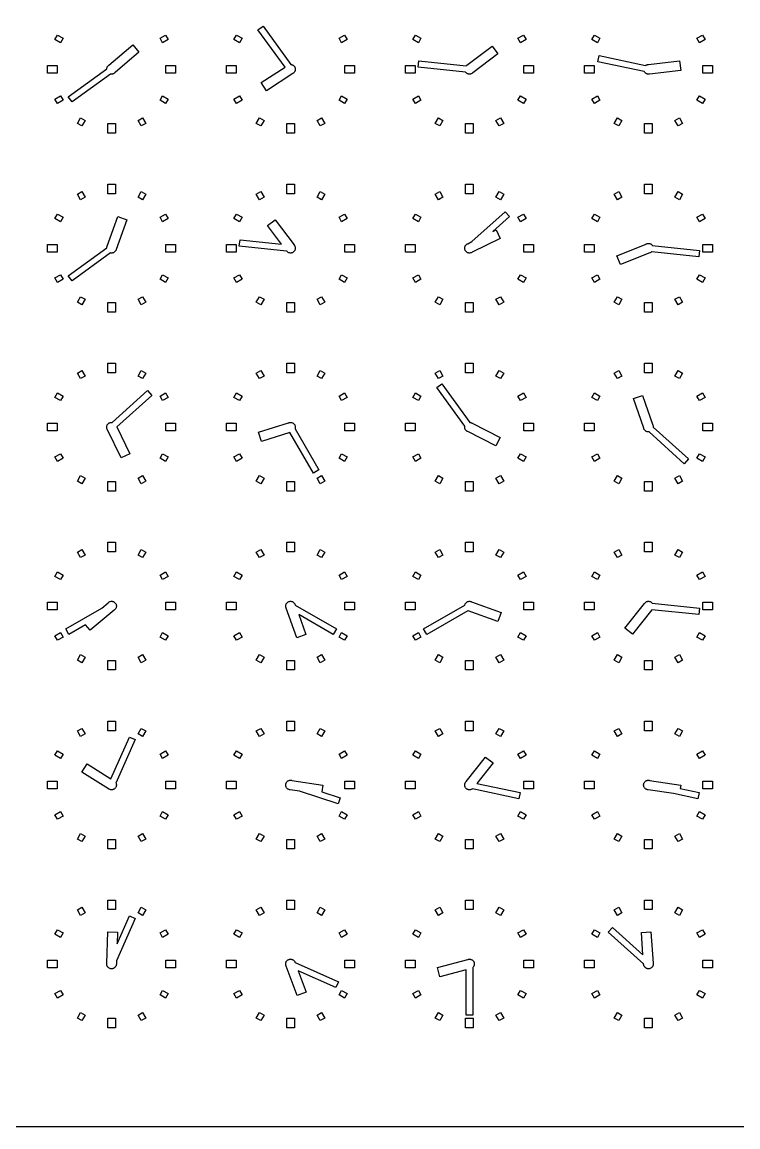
# Model space of a CAD drawing. Header units: millimetres. Extents: x -8 to 856, y -8 to 688.
# Drawn here: x 200 to 312, y -7.5 to 165.4 of the extents above; entities that cross this region are included whole.
import ezdxf

# ---------------------------------------------------------------- set-up
doc = ezdxf.new("R2010")
doc.units = ezdxf.units.MM

msp = doc.modelspace()

# ---------------------------------------------------------------- linework, layer by layer
for points in [[(-7.5, -7.5), (-7.5, 687.5), (855.5, 687.5), (855.5, -7.5)], [(241.14, 158.33), (236.89, 164.18), (237.7, 164.77), (242.07, 158.75), (242.07, 158.75), (242.15, 158.74), (242.22, 158.72), (242.29, 158.7), (242.36, 158.67), (242.42, 158.63), (242.48, 158.58), (242.53, 158.53), (242.58, 158.48), (242.63, 158.42), (242.67, 158.36), (242.7, 158.29), (242.72, 158.22), (242.74, 158.15), (242.75, 158.07), (242.75, 158), (242.75, 157.93), (242.74, 157.85), (242.72, 157.78), (242.7, 157.71), (242.67, 157.64), (242.63, 157.58), (242.58, 157.52), (242.53, 157.47), (242.48, 157.42), (242.42, 157.37), (242.36, 157.33), (242.34, 157.33), (238.22, 154.65), (237.4, 155.91), (241.14, 158.33)], [(206.41, 162.85), (206.01, 162.15), (205.14, 162.65), (205.54, 163.35), (206.41, 162.85)], [(221.99, 162.15), (221.59, 162.85), (222.46, 163.35), (222.86, 162.65), (221.99, 162.15)], [(234.41, 162.85), (234.01, 162.15), (233.14, 162.65), (233.54, 163.35), (234.41, 162.85)], [(249.99, 162.15), (249.59, 162.85), (250.46, 163.35), (250.86, 162.65), (249.99, 162.15)], [(262.41, 162.85), (262.01, 162.15), (261.14, 162.65), (261.54, 163.35), (262.41, 162.85)], [(277.99, 162.15), (277.59, 162.85), (278.46, 163.35), (278.86, 162.65), (277.99, 162.15)], [(290.41, 162.85), (290.01, 162.15), (289.14, 162.65), (289.54, 163.35), (290.41, 162.85)], [(305.99, 162.15), (305.59, 162.85), (306.46, 163.35), (306.86, 162.65), (305.99, 162.15)], [(213.25, 158.07), (213.25, 158.07), (213.26, 158.15), (213.28, 158.22), (213.3, 158.29), (213.33, 158.36), (213.37, 158.42), (213.42, 158.48), (213.47, 158.53), (213.52, 158.58), (213.58, 158.63), (217.31, 161.82), (218.29, 160.68), (214.55, 157.48), (214.53, 157.47), (214.48, 157.42), (214.42, 157.37), (214.36, 157.33), (214.29, 157.3), (214.22, 157.28), (214.15, 157.26), (214.07, 157.25), (214, 157.25), (213.93, 157.25), (213.85, 157.26), (213.84, 157.26), (207.82, 152.89), (207.23, 153.7), (213.25, 158.07)], [(270.48, 157.42), (270.42, 157.37), (270.36, 157.33), (270.29, 157.3), (270.22, 157.28), (270.15, 157.26), (270.07, 157.25), (270, 157.25), (269.93, 157.25), (269.85, 157.26), (269.78, 157.28), (269.71, 157.3), (269.64, 157.33), (269.58, 157.37), (269.52, 157.42), (269.47, 157.47), (269.42, 157.52), (269.39, 157.56), (261.99, 158.34), (262.1, 159.33), (269.49, 158.56), (269.52, 158.58), (269.58, 158.63), (269.61, 158.65), (273.54, 161.61), (274.44, 160.41), (270.51, 157.45), (270.48, 157.42)], [(298.15, 157.26), (298.07, 157.25), (298, 157.25), (297.93, 157.25), (297.85, 157.26), (297.78, 157.28), (297.71, 157.3), (297.64, 157.33), (297.58, 157.37), (297.52, 157.42), (297.47, 157.47), (297.42, 157.52), (297.37, 157.58), (297.34, 157.63), (290.07, 159.17), (290.28, 160.15), (297.55, 158.61), (297.58, 158.63), (297.64, 158.67), (297.71, 158.7), (297.78, 158.72), (297.85, 158.74), (297.93, 158.75), (298, 158.75), (298, 158.75), (302.88, 159.31), (303.05, 157.82), (298.17, 157.26), (298.15, 157.26)], [(205.5, 158.6), (205.5, 157.4), (204, 157.4), (204, 158.6), (205.5, 158.6)], [(222.5, 157.4), (222.5, 158.6), (224, 158.6), (224, 157.4), (222.5, 157.4)], [(233.5, 158.6), (233.5, 157.4), (232, 157.4), (232, 158.6), (233.5, 158.6)], [(250.5, 157.4), (250.5, 158.6), (252, 158.6), (252, 157.4), (250.5, 157.4)], [(261.5, 158.6), (261.5, 157.4), (260, 157.4), (260, 158.6), (261.5, 158.6)], [(278.5, 157.4), (278.5, 158.6), (280, 158.6), (280, 157.4), (278.5, 157.4)], [(289.5, 158.6), (289.5, 157.4), (288, 157.4), (288, 158.6), (289.5, 158.6)], [(306.5, 157.4), (306.5, 158.6), (308, 158.6), (308, 157.4), (306.5, 157.4)], [(206.01, 153.85), (206.41, 153.15), (205.54, 152.65), (205.14, 153.35), (206.01, 153.85)], [(221.59, 153.15), (221.99, 153.85), (222.86, 153.35), (222.46, 152.65), (221.59, 153.15)], [(234.01, 153.85), (234.41, 153.15), (233.54, 152.65), (233.14, 153.35), (234.01, 153.85)], [(249.59, 153.15), (249.99, 153.85), (250.86, 153.35), (250.46, 152.65), (249.59, 153.15)], [(262.01, 153.85), (262.41, 153.15), (261.54, 152.65), (261.14, 153.35), (262.01, 153.85)], [(277.59, 153.15), (277.99, 153.85), (278.86, 153.35), (278.46, 152.65), (277.59, 153.15)], [(290.01, 153.85), (290.41, 153.15), (289.54, 152.65), (289.14, 153.35), (290.01, 153.85)], [(305.59, 153.15), (305.99, 153.85), (306.86, 153.35), (306.46, 152.65), (305.59, 153.15)], [(208.65, 149.54), (209.15, 150.41), (209.85, 150.01), (209.35, 149.14), (208.65, 149.54)], [(213.4, 149.5), (214.6, 149.5), (214.6, 148), (213.4, 148), (213.4, 149.5)], [(218.15, 150.01), (218.85, 150.41), (219.35, 149.54), (218.65, 149.14), (218.15, 150.01)], [(236.65, 149.54), (237.15, 150.41), (237.85, 150.01), (237.35, 149.14), (236.65, 149.54)], [(241.4, 149.5), (242.6, 149.5), (242.6, 148), (241.4, 148), (241.4, 149.5)], [(246.15, 150.01), (246.85, 150.41), (247.35, 149.54), (246.65, 149.14), (246.15, 150.01)], [(264.65, 149.54), (265.15, 150.41), (265.85, 150.01), (265.35, 149.14), (264.65, 149.54)], [(269.4, 149.5), (270.6, 149.5), (270.6, 148), (269.4, 148), (269.4, 149.5)], [(274.15, 150.01), (274.85, 150.41), (275.35, 149.54), (274.65, 149.14), (274.15, 150.01)], [(292.65, 149.54), (293.15, 150.41), (293.85, 150.01), (293.35, 149.14), (292.65, 149.54)], [(297.4, 149.5), (298.6, 149.5), (298.6, 148), (297.4, 148), (297.4, 149.5)], [(302.15, 150.01), (302.85, 150.41), (303.35, 149.54), (302.65, 149.14), (302.15, 150.01)], [(209.85, 137.99), (209.15, 137.59), (208.65, 138.46), (209.35, 138.86), (209.85, 137.99)], [(214.6, 138.5), (213.4, 138.5), (213.4, 140), (214.6, 140), (214.6, 138.5)], [(218.85, 137.59), (218.15, 137.99), (218.65, 138.86), (219.35, 138.46), (218.85, 137.59)], [(237.85, 137.99), (237.15, 137.59), (236.65, 138.46), (237.35, 138.86), (237.85, 137.99)], [(242.6, 138.5), (241.4, 138.5), (241.4, 140), (242.6, 140), (242.6, 138.5)], [(246.85, 137.59), (246.15, 137.99), (246.65, 138.86), (247.35, 138.46), (246.85, 137.59)], [(265.85, 137.99), (265.15, 137.59), (264.65, 138.46), (265.35, 138.86), (265.85, 137.99)], [(270.6, 138.5), (269.4, 138.5), (269.4, 140), (270.6, 140), (270.6, 138.5)], [(274.85, 137.59), (274.15, 137.99), (274.65, 138.86), (275.35, 138.46), (274.85, 137.59)], [(293.85, 137.99), (293.15, 137.59), (292.65, 138.46), (293.35, 138.86), (293.85, 137.99)], [(298.6, 138.5), (297.4, 138.5), (297.4, 140), (298.6, 140), (298.6, 138.5)], [(302.85, 137.59), (302.15, 137.99), (302.65, 138.86), (303.35, 138.46), (302.85, 137.59)], [(206.41, 134.85), (206.01, 134.15), (205.14, 134.65), (205.54, 135.35), (206.41, 134.85)], [(213.25, 130.07), (213.25, 130.07), (213.26, 130.15), (213.28, 130.22), (213.3, 130.29), (213.32, 130.32), (214.96, 134.96), (216.38, 134.46), (214.73, 129.82), (214.72, 129.78), (214.7, 129.71), (214.67, 129.64), (214.63, 129.58), (214.58, 129.52), (214.53, 129.47), (214.48, 129.42), (214.42, 129.37), (214.36, 129.33), (214.29, 129.3), (214.22, 129.28), (214.15, 129.26), (214.07, 129.25), (214, 129.25), (213.93, 129.25), (213.85, 129.26), (213.84, 129.26), (207.82, 124.89), (207.23, 125.7), (213.25, 130.07)], [(221.99, 134.15), (221.59, 134.85), (222.46, 135.35), (222.86, 134.65), (221.99, 134.15)], [(234.41, 134.85), (234.01, 134.15), (233.14, 134.65), (233.54, 135.35), (234.41, 134.85)], [(249.99, 134.15), (249.59, 134.85), (250.46, 135.35), (250.86, 134.65), (249.99, 134.15)], [(262.41, 134.85), (262.01, 134.15), (261.14, 134.65), (261.54, 135.35), (262.41, 134.85)], [(270.36, 129.33), (270.29, 129.3), (270.22, 129.28), (270.15, 129.26), (270.07, 129.25), (270, 129.25), (269.93, 129.25), (269.85, 129.26), (269.78, 129.28), (269.71, 129.3), (269.64, 129.33), (269.58, 129.37), (269.52, 129.42), (269.47, 129.47), (269.42, 129.52), (269.37, 129.58), (269.33, 129.64), (269.3, 129.71), (269.28, 129.78), (269.26, 129.85), (269.25, 129.93), (269.25, 130), (269.25, 130.07), (269.26, 130.15), (269.28, 130.22), (269.3, 130.29), (269.33, 130.36), (269.37, 130.42), (269.42, 130.48), (269.47, 130.53), (269.52, 130.58), (269.58, 130.63), (269.64, 130.67), (269.71, 130.7), (269.74, 130.71), (270.39, 131.03), (275.61, 135.72), (276.28, 134.98), (273.65, 132.62), (274.17, 132.87), (274.82, 131.52), (270.4, 129.36), (270.36, 129.33)], [(277.99, 134.15), (277.59, 134.85), (278.46, 135.35), (278.86, 134.65), (277.99, 134.15)], [(290.41, 134.85), (290.01, 134.15), (289.14, 134.65), (289.54, 135.35), (290.41, 134.85)], [(305.99, 134.15), (305.59, 134.85), (306.46, 135.35), (306.86, 134.65), (305.99, 134.15)], [(242.7, 129.71), (242.67, 129.64), (242.63, 129.58), (242.58, 129.52), (242.53, 129.47), (242.48, 129.42), (242.42, 129.37), (242.36, 129.33), (242.29, 129.3), (242.22, 129.28), (242.15, 129.26), (242.07, 129.25), (242, 129.25), (241.93, 129.25), (241.85, 129.26), (241.78, 129.28), (241.71, 129.3), (241.64, 129.33), (241.58, 129.37), (241.52, 129.42), (241.47, 129.47), (241.42, 129.52), (241.39, 129.56), (233.99, 130.34), (234.1, 131.33), (240.57, 130.65), (238.39, 133.54), (239.59, 134.44), (242.55, 130.51), (242.58, 130.48), (242.63, 130.42), (242.67, 130.36), (242.7, 130.29), (242.72, 130.22), (242.74, 130.15), (242.75, 130.07), (242.75, 130), (242.75, 129.93), (242.74, 129.85), (242.72, 129.78), (242.7, 129.71)], [(205.5, 130.6), (205.5, 129.4), (204, 129.4), (204, 130.6), (205.5, 130.6)], [(222.5, 129.4), (222.5, 130.6), (224, 130.6), (224, 129.4), (222.5, 129.4)], [(233.5, 130.6), (233.5, 129.4), (232, 129.4), (232, 130.6), (233.5, 130.6)], [(250.5, 129.4), (250.5, 130.6), (252, 130.6), (252, 129.4), (250.5, 129.4)], [(261.5, 130.6), (261.5, 129.4), (260, 129.4), (260, 130.6), (261.5, 130.6)], [(278.5, 129.4), (278.5, 130.6), (280, 130.6), (280, 129.4), (278.5, 129.4)], [(289.5, 130.6), (289.5, 129.4), (288, 129.4), (288, 130.6), (289.5, 130.6)], [(297.64, 130.66), (297.64, 130.67), (297.71, 130.7), (297.78, 130.72), (297.85, 130.74), (297.93, 130.75), (298, 130.75), (298.07, 130.75), (298.15, 130.74), (298.22, 130.72), (298.29, 130.7), (298.36, 130.67), (298.42, 130.63), (298.48, 130.58), (298.53, 130.53), (298.58, 130.48), (298.61, 130.44), (306.01, 129.66), (305.9, 128.67), (298.51, 129.44), (298.48, 129.42), (298.42, 129.37), (298.36, 129.33), (298.29, 129.3), (298.22, 129.28), (298.21, 129.27), (293.65, 127.43), (293.08, 128.82), (297.64, 130.66)], [(306.5, 129.4), (306.5, 130.6), (308, 130.6), (308, 129.4), (306.5, 129.4)], [(206.01, 125.85), (206.41, 125.15), (205.54, 124.65), (205.14, 125.35), (206.01, 125.85)], [(221.59, 125.15), (221.99, 125.85), (222.86, 125.35), (222.46, 124.65), (221.59, 125.15)], [(234.01, 125.85), (234.41, 125.15), (233.54, 124.65), (233.14, 125.35), (234.01, 125.85)], [(249.59, 125.15), (249.99, 125.85), (250.86, 125.35), (250.46, 124.65), (249.59, 125.15)], [(262.01, 125.85), (262.41, 125.15), (261.54, 124.65), (261.14, 125.35), (262.01, 125.85)], [(277.59, 125.15), (277.99, 125.85), (278.86, 125.35), (278.46, 124.65), (277.59, 125.15)], [(290.01, 125.85), (290.41, 125.15), (289.54, 124.65), (289.14, 125.35), (290.01, 125.85)], [(305.59, 125.15), (305.99, 125.85), (306.86, 125.35), (306.46, 124.65), (305.59, 125.15)], [(208.65, 121.54), (209.15, 122.41), (209.85, 122.01), (209.35, 121.14), (208.65, 121.54)], [(213.4, 121.5), (214.6, 121.5), (214.6, 120), (213.4, 120), (213.4, 121.5)], [(218.15, 122.01), (218.85, 122.41), (219.35, 121.54), (218.65, 121.14), (218.15, 122.01)], [(236.65, 121.54), (237.15, 122.41), (237.85, 122.01), (237.35, 121.14), (236.65, 121.54)], [(241.4, 121.5), (242.6, 121.5), (242.6, 120), (241.4, 120), (241.4, 121.5)], [(246.15, 122.01), (246.85, 122.41), (247.35, 121.54), (246.65, 121.14), (246.15, 122.01)], [(265.15, 122.41), (265.85, 122.01), (265.35, 121.14), (264.65, 121.54), (265.15, 122.41)], [(269.4, 120), (269.4, 121.5), (270.6, 121.5), (270.6, 120), (269.4, 120)], [(274.15, 122.01), (274.85, 122.41), (275.35, 121.54), (274.65, 121.14), (274.15, 122.01)], [(292.65, 121.54), (293.15, 122.41), (293.85, 122.01), (293.35, 121.14), (292.65, 121.54)], [(297.4, 121.5), (298.6, 121.5), (298.6, 120), (297.4, 120), (297.4, 121.5)], [(302.15, 122.01), (302.85, 122.41), (303.35, 121.54), (302.65, 121.14), (302.15, 122.01)], [(209.85, 109.99), (209.15, 109.59), (208.65, 110.46), (209.35, 110.86), (209.85, 109.99)], [(214.6, 110.5), (213.4, 110.5), (213.4, 112), (214.6, 112), (214.6, 110.5)], [(218.85, 109.59), (218.15, 109.99), (218.65, 110.86), (219.35, 110.46), (218.85, 109.59)], [(237.85, 109.99), (237.15, 109.59), (236.65, 110.46), (237.35, 110.86), (237.85, 109.99)], [(242.6, 110.5), (241.4, 110.5), (241.4, 112), (242.6, 112), (242.6, 110.5)], [(246.85, 109.59), (246.15, 109.99), (246.65, 110.86), (247.35, 110.46), (246.85, 109.59)], [(265.85, 109.99), (265.15, 109.59), (264.65, 110.46), (265.35, 110.86), (265.85, 109.99)], [(270.6, 110.5), (269.4, 110.5), (269.4, 112), (270.6, 112), (270.6, 110.5)], [(274.85, 109.59), (274.15, 109.99), (274.65, 110.86), (275.35, 110.46), (274.85, 109.59)], [(293.85, 109.99), (293.15, 109.59), (292.65, 110.46), (293.35, 110.86), (293.85, 109.99)], [(298.6, 110.5), (297.4, 110.5), (297.4, 112), (298.6, 112), (298.6, 110.5)], [(302.85, 109.59), (302.15, 109.99), (302.65, 110.86), (303.35, 110.46), (302.85, 109.59)], [(206.41, 106.85), (206.01, 106.15), (205.14, 106.65), (205.54, 107.35), (206.41, 106.85)], [(213.33, 101.64), (213.3, 101.71), (213.28, 101.78), (213.26, 101.85), (213.25, 101.93), (213.25, 102), (213.25, 102.07), (213.26, 102.15), (213.28, 102.22), (213.3, 102.29), (213.33, 102.36), (213.37, 102.42), (213.42, 102.48), (213.47, 102.53), (213.52, 102.58), (213.58, 102.63), (213.64, 102.67), (213.71, 102.7), (213.78, 102.72), (213.85, 102.74), (213.93, 102.75), (214, 102.75), (214.07, 102.75), (214.09, 102.75), (219.61, 107.72), (220.28, 106.98), (214.81, 102.05), (216.87, 97.83), (215.52, 97.18), (213.36, 101.6), (213.33, 101.64)], [(221.99, 106.15), (221.59, 106.85), (222.46, 107.35), (222.86, 106.65), (221.99, 106.15)], [(234.41, 106.85), (234.01, 106.15), (233.14, 106.65), (233.54, 107.35), (234.41, 106.85)], [(249.99, 106.15), (249.59, 106.85), (250.46, 107.35), (250.86, 106.65), (249.99, 106.15)], [(262.41, 106.85), (262.01, 106.15), (261.14, 106.65), (261.54, 107.35), (262.41, 106.85)], [(269.71, 101.3), (269.64, 101.33), (269.58, 101.37), (269.52, 101.42), (269.47, 101.47), (269.42, 101.52), (269.37, 101.58), (269.33, 101.64), (269.3, 101.71), (269.28, 101.78), (269.26, 101.85), (269.25, 101.93), (269.25, 102), (269.25, 102.07), (269.26, 102.15), (269.26, 102.16), (264.89, 108.18), (265.7, 108.77), (270.07, 102.75), (270.07, 102.75), (270.15, 102.74), (270.22, 102.72), (270.29, 102.7), (270.36, 102.67), (270.42, 102.63), (274.8, 100.4), (274.11, 99.06), (269.73, 101.3), (269.71, 101.3)], [(277.99, 106.15), (277.59, 106.85), (278.46, 107.35), (278.86, 106.65), (277.99, 106.15)], [(290.41, 106.85), (290.01, 106.15), (289.14, 106.65), (289.54, 107.35), (290.41, 106.85)], [(305.99, 106.15), (305.59, 106.85), (306.46, 107.35), (306.86, 106.65), (305.99, 106.15)], [(298.07, 101.25), (298, 101.25), (297.93, 101.25), (297.85, 101.26), (297.78, 101.28), (297.71, 101.3), (297.64, 101.33), (297.58, 101.37), (297.52, 101.42), (297.47, 101.47), (297.42, 101.52), (297.37, 101.58), (297.33, 101.64), (297.3, 101.71), (297.28, 101.78), (297.26, 101.83), (295.66, 106.48), (297.08, 106.97), (298.68, 102.32), (298.7, 102.29), (298.72, 102.22), (298.74, 102.15), (298.75, 102.07), (298.75, 102), (298.75, 101.99), (304.28, 97.02), (303.61, 96.28), (298.09, 101.25), (298.07, 101.25)], [(205.5, 102.6), (205.5, 101.4), (204, 101.4), (204, 102.6), (205.5, 102.6)], [(222.5, 101.4), (222.5, 102.6), (224, 102.6), (224, 101.4), (222.5, 101.4)], [(233.5, 102.6), (233.5, 101.4), (232, 101.4), (232, 102.6), (233.5, 102.6)], [(241.7, 102.69), (241.71, 102.7), (241.78, 102.72), (241.85, 102.74), (241.93, 102.75), (242, 102.75), (242.07, 102.75), (242.15, 102.74), (242.22, 102.72), (242.29, 102.7), (242.36, 102.67), (242.42, 102.63), (242.48, 102.58), (242.53, 102.53), (242.58, 102.48), (242.63, 102.42), (242.67, 102.36), (242.7, 102.29), (242.72, 102.22), (242.74, 102.15), (242.75, 102.07), (242.75, 102), (242.75, 101.93), (242.74, 101.85), (242.72, 101.78), (242.72, 101.76), (246.43, 95.32), (245.57, 94.82), (241.9, 101.18), (237.46, 99.78), (237.01, 101.21), (241.7, 102.69)], [(250.5, 101.4), (250.5, 102.6), (252, 102.6), (252, 101.4), (250.5, 101.4)], [(261.5, 102.6), (261.5, 101.4), (260, 101.4), (260, 102.6), (261.5, 102.6)], [(278.5, 101.4), (278.5, 102.6), (280, 102.6), (280, 101.4), (278.5, 101.4)], [(289.5, 102.6), (289.5, 101.4), (288, 101.4), (288, 102.6), (289.5, 102.6)], [(306.5, 101.4), (306.5, 102.6), (308, 102.6), (308, 101.4), (306.5, 101.4)], [(206.01, 97.85), (206.41, 97.15), (205.54, 96.65), (205.14, 97.35), (206.01, 97.85)], [(221.59, 97.15), (221.99, 97.85), (222.86, 97.35), (222.46, 96.65), (221.59, 97.15)], [(234.01, 97.85), (234.41, 97.15), (233.54, 96.65), (233.14, 97.35), (234.01, 97.85)], [(249.59, 97.15), (249.99, 97.85), (250.86, 97.35), (250.46, 96.65), (249.59, 97.15)], [(262.01, 97.85), (262.41, 97.15), (261.54, 96.65), (261.14, 97.35), (262.01, 97.85)], [(277.59, 97.15), (277.99, 97.85), (278.86, 97.35), (278.46, 96.65), (277.59, 97.15)], [(290.01, 97.85), (290.41, 97.15), (289.54, 96.65), (289.14, 97.35), (290.01, 97.85)], [(305.59, 97.15), (305.99, 97.85), (306.86, 97.35), (306.46, 96.65), (305.59, 97.15)], [(209.15, 94.41), (209.85, 94.01), (209.35, 93.14), (208.65, 93.54), (209.15, 94.41)], [(213.4, 92), (213.4, 93.5), (214.6, 93.5), (214.6, 92), (213.4, 92)], [(218.15, 94.01), (218.85, 94.41), (219.35, 93.54), (218.65, 93.14), (218.15, 94.01)], [(236.65, 93.54), (237.15, 94.41), (237.85, 94.01), (237.35, 93.14), (236.65, 93.54)], [(241.4, 93.5), (242.6, 93.5), (242.6, 92), (241.4, 92), (241.4, 93.5)], [(246.15, 94.01), (246.85, 94.41), (247.35, 93.54), (246.65, 93.14), (246.15, 94.01)], [(264.65, 93.54), (265.15, 94.41), (265.85, 94.01), (265.35, 93.14), (264.65, 93.54)], [(269.4, 93.5), (270.6, 93.5), (270.6, 92), (269.4, 92), (269.4, 93.5)], [(274.15, 94.01), (274.85, 94.41), (275.35, 93.54), (274.65, 93.14), (274.15, 94.01)], [(292.65, 93.54), (293.15, 94.41), (293.85, 94.01), (293.35, 93.14), (292.65, 93.54)], [(297.4, 93.5), (298.6, 93.5), (298.6, 92), (297.4, 92), (297.4, 93.5)], [(302.15, 94.01), (302.85, 94.41), (303.35, 93.54), (302.65, 93.14), (302.15, 94.01)], [(214.6, 82.5), (213.4, 82.5), (213.4, 84), (214.6, 84), (214.6, 82.5)], [(242.6, 82.5), (241.4, 82.5), (241.4, 84), (242.6, 84), (242.6, 82.5)], [(270.6, 82.5), (269.4, 82.5), (269.4, 84), (270.6, 84), (270.6, 82.5)], [(298.6, 82.5), (297.4, 82.5), (297.4, 84), (298.6, 84), (298.6, 82.5)], [(209.85, 81.99), (209.15, 81.59), (208.65, 82.46), (209.35, 82.86), (209.85, 81.99)], [(218.85, 81.59), (218.15, 81.99), (218.65, 82.86), (219.35, 82.46), (218.85, 81.59)], [(237.85, 81.99), (237.15, 81.59), (236.65, 82.46), (237.35, 82.86), (237.85, 81.99)], [(246.85, 81.59), (246.15, 81.99), (246.65, 82.86), (247.35, 82.46), (246.85, 81.59)], [(265.85, 81.99), (265.15, 81.59), (264.65, 82.46), (265.35, 82.86), (265.85, 81.99)], [(274.85, 81.59), (274.15, 81.99), (274.65, 82.86), (275.35, 82.46), (274.85, 81.59)], [(293.85, 81.99), (293.15, 81.59), (292.65, 82.46), (293.35, 82.86), (293.85, 81.99)], [(302.85, 81.59), (302.15, 81.99), (302.65, 82.86), (303.35, 82.46), (302.85, 81.59)], [(206.41, 78.85), (206.01, 78.15), (205.14, 78.65), (205.54, 79.35), (206.41, 78.85)], [(221.99, 78.15), (221.59, 78.85), (222.46, 79.35), (222.86, 78.65), (221.99, 78.15)], [(234.41, 78.85), (234.01, 78.15), (233.14, 78.65), (233.54, 79.35), (234.41, 78.85)], [(249.99, 78.15), (249.59, 78.85), (250.46, 79.35), (250.86, 78.65), (249.99, 78.15)], [(262.41, 78.85), (262.01, 78.15), (261.14, 78.65), (261.54, 79.35), (262.41, 78.85)], [(277.99, 78.15), (277.59, 78.85), (278.46, 79.35), (278.86, 78.65), (277.99, 78.15)], [(290.41, 78.85), (290.01, 78.15), (289.14, 78.65), (289.54, 79.35), (290.41, 78.85)], [(305.99, 78.15), (305.59, 78.85), (306.46, 79.35), (306.86, 78.65), (305.99, 78.15)], [(205.5, 74.6), (205.5, 73.4), (204, 73.4), (204, 74.6), (205.5, 74.6)], [(212.47, 73.69), (213.46, 74.52), (213.47, 74.53), (213.52, 74.58), (213.58, 74.63), (213.64, 74.67), (213.71, 74.7), (213.78, 74.72), (213.85, 74.74), (213.93, 74.75), (214, 74.75), (214.07, 74.75), (214.15, 74.74), (214.22, 74.72), (214.29, 74.7), (214.36, 74.67), (214.42, 74.63), (214.48, 74.58), (214.53, 74.53), (214.58, 74.48), (214.63, 74.42), (214.67, 74.36), (214.7, 74.29), (214.72, 74.22), (214.74, 74.15), (214.75, 74.07), (214.75, 74), (214.75, 73.93), (214.74, 73.85), (214.72, 73.78), (214.7, 73.71), (214.67, 73.64), (214.63, 73.58), (214.58, 73.52), (214.53, 73.47), (214.48, 73.42), (214.42, 73.37), (214.42, 73.37), (210.65, 70.21), (209.93, 71.07), (207.32, 69.57), (206.82, 70.43), (212.47, 73.69)], [(222.5, 73.4), (222.5, 74.6), (224, 74.6), (224, 73.4), (222.5, 73.4)], [(233.5, 74.6), (233.5, 73.4), (232, 73.4), (232, 74.6), (233.5, 74.6)], [(241.3, 73.71), (241.28, 73.78), (241.26, 73.85), (241.25, 73.93), (241.25, 74), (241.25, 74.07), (241.26, 74.15), (241.28, 74.22), (241.3, 74.29), (241.33, 74.36), (241.37, 74.42), (241.42, 74.48), (241.47, 74.53), (241.52, 74.58), (241.58, 74.63), (241.64, 74.67), (241.71, 74.7), (241.78, 74.72), (241.85, 74.74), (241.93, 74.75), (242, 74.75), (242.07, 74.75), (242.15, 74.74), (242.22, 74.72), (242.29, 74.7), (242.36, 74.67), (242.42, 74.63), (242.48, 74.58), (242.53, 74.53), (242.58, 74.48), (242.63, 74.42), (242.67, 74.36), (242.7, 74.29), (242.72, 74.22), (242.73, 74.18), (242.74, 74.15), (249.18, 70.43), (248.68, 69.57), (243.28, 72.69), (244.41, 69.56), (243.01, 69.05), (241.32, 73.67), (241.3, 73.71)], [(250.5, 73.4), (250.5, 74.6), (252, 74.6), (252, 73.4), (250.5, 73.4)], [(261.5, 74.6), (261.5, 73.4), (260, 73.4), (260, 74.6), (261.5, 74.6)], [(269.26, 74.15), (269.28, 74.22), (269.3, 74.29), (269.33, 74.36), (269.37, 74.42), (269.42, 74.48), (269.47, 74.53), (269.52, 74.58), (269.58, 74.63), (269.64, 74.67), (269.71, 74.7), (269.78, 74.72), (269.85, 74.74), (269.93, 74.75), (270, 74.75), (270.07, 74.75), (270.15, 74.74), (270.22, 74.72), (270.29, 74.7), (270.33, 74.68), (274.95, 72.99), (274.44, 71.59), (269.82, 73.27), (269.78, 73.28), (269.76, 73.28), (263.32, 69.57), (262.82, 70.43), (269.26, 74.15)], [(278.5, 73.4), (278.5, 74.6), (280, 74.6), (280, 73.4), (278.5, 73.4)], [(289.5, 74.6), (289.5, 73.4), (288, 73.4), (288, 74.6), (289.5, 74.6)], [(297.36, 74.4), (297.37, 74.42), (297.42, 74.48), (297.47, 74.53), (297.52, 74.58), (297.58, 74.63), (297.64, 74.67), (297.71, 74.7), (297.78, 74.72), (297.85, 74.74), (297.93, 74.75), (298, 74.75), (298.07, 74.75), (298.15, 74.74), (298.22, 74.72), (298.29, 74.7), (298.36, 74.67), (298.42, 74.63), (298.48, 74.58), (298.53, 74.53), (298.58, 74.48), (298.61, 74.44), (306.01, 73.66), (305.9, 72.67), (298.52, 73.44), (295.51, 69.6), (294.33, 70.52), (297.36, 74.4)], [(306.5, 73.4), (306.5, 74.6), (308, 74.6), (308, 73.4), (306.5, 73.4)], [(206.01, 69.85), (206.41, 69.15), (205.54, 68.65), (205.14, 69.35), (206.01, 69.85)], [(221.59, 69.15), (221.99, 69.85), (222.86, 69.35), (222.46, 68.65), (221.59, 69.15)], [(234.01, 69.85), (234.41, 69.15), (233.54, 68.65), (233.14, 69.35), (234.01, 69.85)], [(249.59, 69.15), (249.99, 69.85), (250.86, 69.35), (250.46, 68.65), (249.59, 69.15)], [(262.01, 69.85), (262.41, 69.15), (261.54, 68.65), (261.14, 69.35), (262.01, 69.85)], [(277.59, 69.15), (277.99, 69.85), (278.86, 69.35), (278.46, 68.65), (277.59, 69.15)], [(290.01, 69.85), (290.41, 69.15), (289.54, 68.65), (289.14, 69.35), (290.01, 69.85)], [(305.59, 69.15), (305.99, 69.85), (306.86, 69.35), (306.46, 68.65), (305.59, 69.15)], [(208.65, 65.54), (209.15, 66.41), (209.85, 66.01), (209.35, 65.14), (208.65, 65.54)], [(218.15, 66.01), (218.85, 66.41), (219.35, 65.54), (218.65, 65.14), (218.15, 66.01)], [(237.15, 66.41), (237.85, 66.01), (237.35, 65.14), (236.65, 65.54), (237.15, 66.41)], [(246.15, 66.01), (246.85, 66.41), (247.35, 65.54), (246.65, 65.14), (246.15, 66.01)], [(264.65, 65.54), (265.15, 66.41), (265.85, 66.01), (265.35, 65.14), (264.65, 65.54)], [(274.15, 66.01), (274.85, 66.41), (275.35, 65.54), (274.65, 65.14), (274.15, 66.01)], [(292.65, 65.54), (293.15, 66.41), (293.85, 66.01), (293.35, 65.14), (292.65, 65.54)], [(302.15, 66.01), (302.85, 66.41), (303.35, 65.54), (302.65, 65.14), (302.15, 66.01)], [(213.4, 65.5), (214.6, 65.5), (214.6, 64), (213.4, 64), (213.4, 65.5)], [(241.4, 64), (241.4, 65.5), (242.6, 65.5), (242.6, 64), (241.4, 64)], [(269.4, 65.5), (270.6, 65.5), (270.6, 64), (269.4, 64), (269.4, 65.5)], [(297.4, 65.5), (298.6, 65.5), (298.6, 64), (297.4, 64), (297.4, 65.5)], [(214.6, 54.5), (213.4, 54.5), (213.4, 56), (214.6, 56), (214.6, 54.5)], [(242.6, 54.5), (241.4, 54.5), (241.4, 56), (242.6, 56), (242.6, 54.5)], [(270.6, 54.5), (269.4, 54.5), (269.4, 56), (270.6, 56), (270.6, 54.5)], [(298.6, 54.5), (297.4, 54.5), (297.4, 56), (298.6, 56), (298.6, 54.5)], [(209.85, 53.99), (209.15, 53.59), (208.65, 54.46), (209.35, 54.86), (209.85, 53.99)], [(218.85, 53.59), (218.15, 53.99), (218.65, 54.86), (219.35, 54.46), (218.85, 53.59)], [(237.85, 53.99), (237.15, 53.59), (236.65, 54.46), (237.35, 54.86), (237.85, 53.99)], [(246.85, 53.59), (246.15, 53.99), (246.65, 54.86), (247.35, 54.46), (246.85, 53.59)], [(265.85, 53.99), (265.15, 53.59), (264.65, 54.46), (265.35, 54.86), (265.85, 53.99)], [(274.85, 53.59), (274.15, 53.99), (274.65, 54.86), (275.35, 54.46), (274.85, 53.59)], [(293.85, 53.99), (293.15, 53.59), (292.65, 54.46), (293.35, 54.86), (293.85, 53.99)], [(302.85, 53.59), (302.15, 53.99), (302.65, 54.86), (303.35, 54.46), (302.85, 53.59)], [(214.7, 45.71), (214.67, 45.64), (214.63, 45.58), (214.58, 45.52), (214.53, 45.47), (214.48, 45.42), (214.42, 45.37), (214.36, 45.33), (214.29, 45.3), (214.22, 45.28), (214.15, 45.26), (214.07, 45.25), (214, 45.24), (213.93, 45.25), (213.85, 45.26), (213.78, 45.28), (213.71, 45.3), (213.64, 45.33), (213.58, 45.37), (213.53, 45.41), (209.36, 48.01), (210.16, 49.29), (213.88, 46.96), (216.8, 53.51), (217.71, 53.1), (214.69, 46.31), (214.7, 46.29), (214.72, 46.22), (214.74, 46.15), (214.75, 46.07), (214.75, 46), (214.75, 45.93), (214.74, 45.85), (214.72, 45.78), (214.7, 45.71)], [(206.41, 50.85), (206.01, 50.15), (205.14, 50.65), (205.54, 51.35), (206.41, 50.85)], [(221.99, 50.15), (221.59, 50.85), (222.46, 51.35), (222.86, 50.65), (221.99, 50.15)], [(234.41, 50.85), (234.01, 50.15), (233.14, 50.65), (233.54, 51.35), (234.41, 50.85)], [(249.99, 50.15), (249.59, 50.85), (250.46, 51.35), (250.86, 50.65), (249.99, 50.15)], [(262.41, 50.85), (262.01, 50.15), (261.14, 50.65), (261.54, 51.35), (262.41, 50.85)], [(270.42, 45.37), (270.36, 45.33), (270.29, 45.3), (270.22, 45.28), (270.15, 45.26), (270.07, 45.25), (270, 45.24), (269.93, 45.25), (269.85, 45.26), (269.78, 45.28), (269.71, 45.3), (269.64, 45.33), (269.58, 45.37), (269.52, 45.42), (269.47, 45.47), (269.42, 45.52), (269.37, 45.58), (269.33, 45.64), (269.3, 45.71), (269.28, 45.78), (269.26, 45.85), (269.25, 45.93), (269.25, 46), (269.25, 46.07), (269.26, 46.15), (269.28, 46.22), (269.3, 46.29), (269.33, 46.36), (269.37, 46.42), (269.42, 46.48), (269.47, 46.53), (269.47, 46.53), (272.53, 50.38), (273.7, 49.45), (271.17, 46.26), (277.93, 44.83), (277.72, 43.85), (270.45, 45.39), (270.42, 45.37)], [(277.99, 50.15), (277.59, 50.85), (278.46, 51.35), (278.86, 50.65), (277.99, 50.15)], [(290.41, 50.85), (290.01, 50.15), (289.14, 50.65), (289.54, 51.35), (290.41, 50.85)], [(305.99, 50.15), (305.59, 50.85), (306.46, 51.35), (306.86, 50.65), (305.99, 50.15)], [(241.93, 45.25), (241.85, 45.26), (241.78, 45.28), (241.71, 45.3), (241.64, 45.33), (241.58, 45.37), (241.52, 45.42), (241.47, 45.47), (241.42, 45.52), (241.37, 45.58), (241.33, 45.64), (241.3, 45.71), (241.28, 45.78), (241.26, 45.85), (241.25, 45.93), (241.25, 46), (241.25, 46.07), (241.26, 46.15), (241.28, 46.22), (241.3, 46.29), (241.33, 46.36), (241.37, 46.42), (241.42, 46.48), (241.47, 46.53), (241.52, 46.58), (241.58, 46.63), (241.64, 46.67), (241.71, 46.7), (241.78, 46.72), (241.85, 46.74), (241.93, 46.75), (242, 46.76), (242.07, 46.75), (242.15, 46.74), (242.2, 46.73), (247.06, 45.96), (246.89, 44.94), (249.76, 44), (249.45, 43.05), (243.4, 45.02), (241.96, 45.25), (241.93, 45.25)], [(297.93, 45.25), (297.85, 45.26), (297.78, 45.28), (297.71, 45.3), (297.64, 45.33), (297.58, 45.37), (297.52, 45.42), (297.47, 45.47), (297.42, 45.52), (297.37, 45.58), (297.33, 45.64), (297.3, 45.71), (297.28, 45.78), (297.26, 45.85), (297.25, 45.93), (297.25, 46), (297.25, 46.07), (297.26, 46.15), (297.28, 46.22), (297.3, 46.29), (297.33, 46.36), (297.37, 46.42), (297.42, 46.48), (297.47, 46.53), (297.52, 46.58), (297.58, 46.63), (297.64, 46.67), (297.71, 46.7), (297.78, 46.72), (297.85, 46.74), (297.93, 46.75), (298, 46.76), (298.07, 46.75), (298.15, 46.74), (298.19, 46.73), (303.06, 46), (302.97, 45.45), (305.93, 44.83), (305.72, 43.85), (301.92, 44.66), (297.97, 45.25), (297.93, 45.25)], [(205.5, 46.6), (205.5, 45.4), (204, 45.4), (204, 46.6), (205.5, 46.6)], [(222.5, 45.4), (222.5, 46.6), (224, 46.6), (224, 45.4), (222.5, 45.4)], [(233.5, 46.6), (233.5, 45.4), (232, 45.4), (232, 46.6), (233.5, 46.6)], [(250.5, 45.4), (250.5, 46.6), (252, 46.6), (252, 45.4), (250.5, 45.4)], [(261.5, 46.6), (261.5, 45.4), (260, 45.4), (260, 46.6), (261.5, 46.6)], [(278.5, 45.4), (278.5, 46.6), (280, 46.6), (280, 45.4), (278.5, 45.4)], [(289.5, 46.6), (289.5, 45.4), (288, 45.4), (288, 46.6), (289.5, 46.6)], [(306.5, 45.4), (306.5, 46.6), (308, 46.6), (308, 45.4), (306.5, 45.4)], [(206.01, 41.85), (206.41, 41.15), (205.54, 40.65), (205.14, 41.35), (206.01, 41.85)], [(221.59, 41.15), (221.99, 41.85), (222.86, 41.35), (222.46, 40.65), (221.59, 41.15)], [(234.01, 41.85), (234.41, 41.15), (233.54, 40.65), (233.14, 41.35), (234.01, 41.85)], [(249.59, 41.15), (249.99, 41.85), (250.86, 41.35), (250.46, 40.65), (249.59, 41.15)], [(262.01, 41.85), (262.41, 41.15), (261.54, 40.65), (261.14, 41.35), (262.01, 41.85)], [(277.59, 41.15), (277.99, 41.85), (278.86, 41.35), (278.46, 40.65), (277.59, 41.15)], [(290.01, 41.85), (290.41, 41.15), (289.54, 40.65), (289.14, 41.35), (290.01, 41.85)], [(305.59, 41.15), (305.99, 41.85), (306.86, 41.35), (306.46, 40.65), (305.59, 41.15)], [(208.65, 37.54), (209.15, 38.41), (209.85, 38.01), (209.35, 37.14), (208.65, 37.54)], [(218.15, 38.01), (218.85, 38.41), (219.35, 37.54), (218.65, 37.14), (218.15, 38.01)], [(237.15, 38.41), (237.85, 38.01), (237.35, 37.14), (236.65, 37.54), (237.15, 38.41)], [(246.15, 38.01), (246.85, 38.41), (247.35, 37.54), (246.65, 37.14), (246.15, 38.01)], [(265.15, 38.41), (265.85, 38.01), (265.35, 37.14), (264.65, 37.54), (265.15, 38.41)], [(274.15, 38.01), (274.85, 38.41), (275.35, 37.54), (274.65, 37.14), (274.15, 38.01)], [(293.15, 38.41), (293.85, 38.01), (293.35, 37.14), (292.65, 37.54), (293.15, 38.41)], [(302.15, 38.01), (302.85, 38.41), (303.35, 37.54), (302.65, 37.14), (302.15, 38.01)], [(213.4, 37.5), (214.6, 37.5), (214.6, 36), (213.4, 36), (213.4, 37.5)], [(241.4, 36), (241.4, 37.5), (242.6, 37.5), (242.6, 36), (241.4, 36)], [(269.4, 36), (269.4, 37.5), (270.6, 37.5), (270.6, 36), (269.4, 36)], [(297.4, 36), (297.4, 37.5), (298.6, 37.5), (298.6, 36), (297.4, 36)], [(214.6, 26.5), (213.4, 26.5), (213.4, 28), (214.6, 28), (214.6, 26.5)], [(242.6, 26.5), (241.4, 26.5), (241.4, 28), (242.6, 28), (242.6, 26.5)], [(270.6, 26.5), (269.4, 26.5), (269.4, 28), (270.6, 28), (270.6, 26.5)], [(298.6, 26.5), (297.4, 26.5), (297.4, 28), (298.6, 28), (298.6, 26.5)], [(209.85, 25.99), (209.15, 25.59), (208.65, 26.46), (209.35, 26.86), (209.85, 25.99)], [(218.85, 25.59), (218.15, 25.99), (218.65, 26.86), (219.35, 26.46), (218.85, 25.59)], [(237.85, 25.99), (237.15, 25.59), (236.65, 26.46), (237.35, 26.86), (237.85, 25.99)], [(246.85, 25.59), (246.15, 25.99), (246.65, 26.86), (247.35, 26.46), (246.85, 25.59)], [(265.85, 25.99), (265.15, 25.59), (264.65, 26.46), (265.35, 26.86), (265.85, 25.99)], [(274.85, 25.59), (274.15, 25.99), (274.65, 26.86), (275.35, 26.46), (274.85, 25.59)], [(293.85, 25.99), (293.15, 25.59), (292.65, 26.46), (293.35, 26.86), (293.85, 25.99)], [(302.85, 25.59), (302.15, 25.99), (302.65, 26.86), (303.35, 26.46), (302.85, 25.59)], [(214.7, 17.71), (214.67, 17.64), (214.63, 17.58), (214.58, 17.52), (214.53, 17.47), (214.48, 17.42), (214.42, 17.37), (214.36, 17.33), (214.29, 17.3), (214.22, 17.28), (214.15, 17.26), (214.07, 17.25), (214, 17.25), (213.93, 17.25), (213.85, 17.26), (213.78, 17.28), (213.71, 17.3), (213.64, 17.33), (213.58, 17.37), (213.52, 17.42), (213.47, 17.47), (213.42, 17.52), (213.37, 17.58), (213.33, 17.64), (213.3, 17.71), (213.28, 17.78), (213.26, 17.85), (213.25, 17.93), (213.25, 18), (213.25, 18.07), (213.25, 18.1), (213.42, 23.02), (214.92, 22.97), (214.86, 21.16), (216.8, 25.51), (217.71, 25.1), (214.77, 18.5), (214.75, 18.05), (214.75, 18), (214.75, 17.93), (214.74, 17.85), (214.72, 17.78), (214.7, 17.71)], [(206.41, 22.85), (206.01, 22.15), (205.14, 22.65), (205.54, 23.35), (206.41, 22.85)], [(221.99, 22.15), (221.59, 22.85), (222.46, 23.35), (222.86, 22.65), (221.99, 22.15)], [(234.41, 22.85), (234.01, 22.15), (233.14, 22.65), (233.54, 23.35), (234.41, 22.85)], [(249.99, 22.15), (249.59, 22.85), (250.46, 23.35), (250.86, 22.65), (249.99, 22.15)], [(262.41, 22.85), (262.01, 22.15), (261.14, 22.65), (261.54, 23.35), (262.41, 22.85)], [(277.99, 22.15), (277.59, 22.85), (278.46, 23.35), (278.86, 22.65), (277.99, 22.15)], [(290.41, 22.85), (290.01, 22.15), (289.14, 22.65), (289.54, 23.35), (290.41, 22.85)], [(298.7, 17.71), (298.67, 17.64), (298.63, 17.58), (298.58, 17.52), (298.53, 17.47), (298.48, 17.42), (298.42, 17.37), (298.36, 17.33), (298.29, 17.3), (298.22, 17.28), (298.15, 17.26), (298.07, 17.25), (298, 17.25), (297.93, 17.25), (297.85, 17.26), (297.78, 17.28), (297.71, 17.3), (297.64, 17.33), (297.58, 17.37), (297.52, 17.42), (297.47, 17.47), (297.42, 17.52), (297.37, 17.58), (297.33, 17.64), (297.3, 17.71), (297.28, 17.78), (297.26, 17.85), (297.25, 17.93), (297.25, 18), (297.25, 18.01), (291.72, 22.98), (292.39, 23.72), (297.15, 19.44), (296.9, 22.94), (298.4, 23.04), (298.74, 18.13), (298.75, 18.07), (298.75, 18), (298.75, 17.93), (298.74, 17.85), (298.72, 17.78), (298.7, 17.71)], [(305.99, 22.15), (305.59, 22.85), (306.46, 23.35), (306.86, 22.65), (305.99, 22.15)], [(205.5, 18.6), (205.5, 17.4), (204, 17.4), (204, 18.6), (205.5, 18.6)], [(222.5, 17.4), (222.5, 18.6), (224, 18.6), (224, 17.4), (222.5, 17.4)], [(233.5, 18.6), (233.5, 17.4), (232, 17.4), (232, 18.6), (233.5, 18.6)], [(241.3, 17.71), (241.28, 17.78), (241.26, 17.85), (241.25, 17.93), (241.25, 18), (241.25, 18.07), (241.26, 18.15), (241.28, 18.22), (241.3, 18.29), (241.33, 18.36), (241.37, 18.42), (241.42, 18.48), (241.47, 18.53), (241.52, 18.58), (241.58, 18.63), (241.64, 18.67), (241.71, 18.7), (241.78, 18.72), (241.85, 18.74), (241.93, 18.75), (242, 18.75), (242.07, 18.75), (242.15, 18.74), (242.22, 18.72), (242.29, 18.7), (242.36, 18.67), (242.42, 18.63), (242.48, 18.58), (242.53, 18.53), (242.58, 18.48), (242.63, 18.42), (242.67, 18.36), (242.7, 18.29), (242.72, 18.23), (249.51, 15.2), (249.1, 14.29), (243.21, 16.92), (244.45, 13.58), (243.05, 13.05), (241.33, 17.66), (241.3, 17.71)], [(250.5, 17.4), (250.5, 18.6), (252, 18.6), (252, 17.4), (250.5, 17.4)], [(261.5, 18.6), (261.5, 17.4), (260, 17.4), (260, 18.6), (261.5, 18.6)], [(269.5, 17.09), (265.36, 15.98), (264.98, 17.43), (269.73, 18.7), (269.78, 18.72), (269.85, 18.74), (269.93, 18.75), (270, 18.75), (270.07, 18.75), (270.15, 18.74), (270.22, 18.72), (270.29, 18.7), (270.36, 18.67), (270.42, 18.63), (270.48, 18.58), (270.53, 18.53), (270.58, 18.48), (270.63, 18.42), (270.67, 18.36), (270.7, 18.29), (270.72, 18.22), (270.74, 18.15), (270.75, 18.07), (270.75, 18), (270.75, 17.93), (270.74, 17.85), (270.72, 17.78), (270.7, 17.71), (270.67, 17.64), (270.63, 17.58), (270.58, 17.52), (270.53, 17.47), (270.5, 17.44), (270.5, 10), (269.5, 10), (269.5, 17.09)], [(278.5, 17.4), (278.5, 18.6), (280, 18.6), (280, 17.4), (278.5, 17.4)], [(289.5, 18.6), (289.5, 17.4), (288, 17.4), (288, 18.6), (289.5, 18.6)], [(306.5, 17.4), (306.5, 18.6), (308, 18.6), (308, 17.4), (306.5, 17.4)], [(206.01, 13.85), (206.41, 13.15), (205.54, 12.65), (205.14, 13.35), (206.01, 13.85)], [(221.59, 13.15), (221.99, 13.85), (222.86, 13.35), (222.46, 12.65), (221.59, 13.15)], [(234.01, 13.85), (234.41, 13.15), (233.54, 12.65), (233.14, 13.35), (234.01, 13.85)], [(249.59, 13.15), (249.99, 13.85), (250.86, 13.35), (250.46, 12.65), (249.59, 13.15)], [(262.01, 13.85), (262.41, 13.15), (261.54, 12.65), (261.14, 13.35), (262.01, 13.85)], [(277.59, 13.15), (277.99, 13.85), (278.86, 13.35), (278.46, 12.65), (277.59, 13.15)], [(290.01, 13.85), (290.41, 13.15), (289.54, 12.65), (289.14, 13.35), (290.01, 13.85)], [(305.59, 13.15), (305.99, 13.85), (306.86, 13.35), (306.46, 12.65), (305.59, 13.15)], [(209.15, 10.41), (209.85, 10.01), (209.35, 9.14), (208.65, 9.54), (209.15, 10.41)], [(218.15, 10.01), (218.85, 10.41), (219.35, 9.54), (218.65, 9.14), (218.15, 10.01)], [(237.15, 10.41), (237.85, 10.01), (237.35, 9.14), (236.65, 9.54), (237.15, 10.41)], [(246.15, 10.01), (246.85, 10.41), (247.35, 9.54), (246.65, 9.14), (246.15, 10.01)], [(264.65, 9.54), (265.15, 10.41), (265.85, 10.01), (265.35, 9.14), (264.65, 9.54)], [(274.15, 10.01), (274.85, 10.41), (275.35, 9.54), (274.65, 9.14), (274.15, 10.01)], [(292.65, 9.54), (293.15, 10.41), (293.85, 10.01), (293.35, 9.14), (292.65, 9.54)], [(302.15, 10.01), (302.85, 10.41), (303.35, 9.54), (302.65, 9.14), (302.15, 10.01)], [(213.4, 8), (213.4, 9.5), (214.6, 9.5), (214.6, 8), (213.4, 8)], [(241.4, 8), (241.4, 9.5), (242.6, 9.5), (242.6, 8), (241.4, 8)], [(269.4, 9.5), (270.6, 9.5), (270.6, 8), (269.4, 8), (269.4, 9.5)], [(297.4, 9.5), (298.6, 9.5), (298.6, 8), (297.4, 8), (297.4, 9.5)]]:
    msp.add_lwpolyline(points, close=True)

doc.saveas('drawing.dxf')
